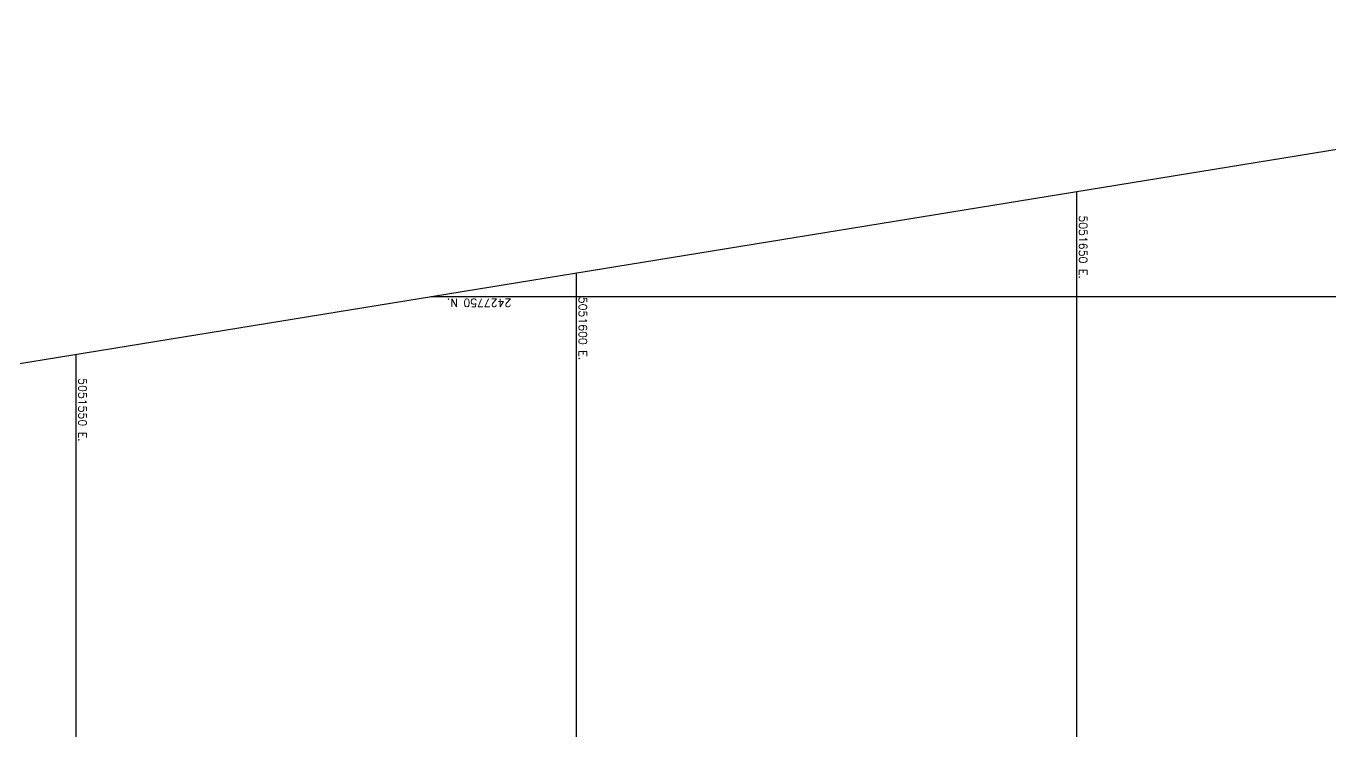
# Model space of a CAD drawing. Header units: metres. Extents: x 5050567 to 5051779, y 2427177 to 2427777.
# Drawn here: x 5051545 to 5051675.3, y 2427706.6 to 2427777 of the extents above; entities that cross this region are included whole.
import ezdxf
from ezdxf.enums import TextEntityAlignment as Align

# ---------------------------------------------------------------- set-up
doc = ezdxf.new("R2010")
doc.units = ezdxf.units.M
doc.layers.add('GEN-COORD-IMPAR', color=8, linetype='Continuous')
doc.styles.add('CORDENADAS', font='romans.shx')

msp = doc.modelspace()

# ---------------------------------------------------------------- linework, layer by layer
at = {"layer": 'GEN-COORD-IMPAR', "linetype": 'Continuous'}
for p, q in [((5051650, 2427587.99), (5051650, 2427760.51)), ((5051600, 2427579.85), (5051600, 2427752.37)), ((5051585.45, 2427750), (5051755.99, 2427750)), ((5051550, 2427571.72), (5051550, 2427744.23))]:
    msp.add_line(p, q, dxfattribs=at)
msp.add_lwpolyline([(5051323.74, 2427707.4), (5051751.59, 2427777.04), (5051778.95, 2427608.98), (5051351.09, 2427539.34)], close=True, dxfattribs=at)

# ---------------------------------------------------------------- texts
at = {"layer": 'GEN-COORD-IMPAR', "style": 'CORDENADAS'}
for s, p in [('5051650 E.', (5051650.24, 2427758.11)), ('5051600 E.', (5051600.24, 2427749.97)), ('5051550 E.', (5051550.24, 2427741.83))]:
    msp.add_text(s, height=0.8, rotation=270, dxfattribs=at).set_placement(p)
msp.add_text('2427750 N.', height=0.8, rotation=180, dxfattribs=at).set_placement((5051587.05, 2427749.76), align=Align.RIGHT)

doc.saveas('drawing.dxf')
